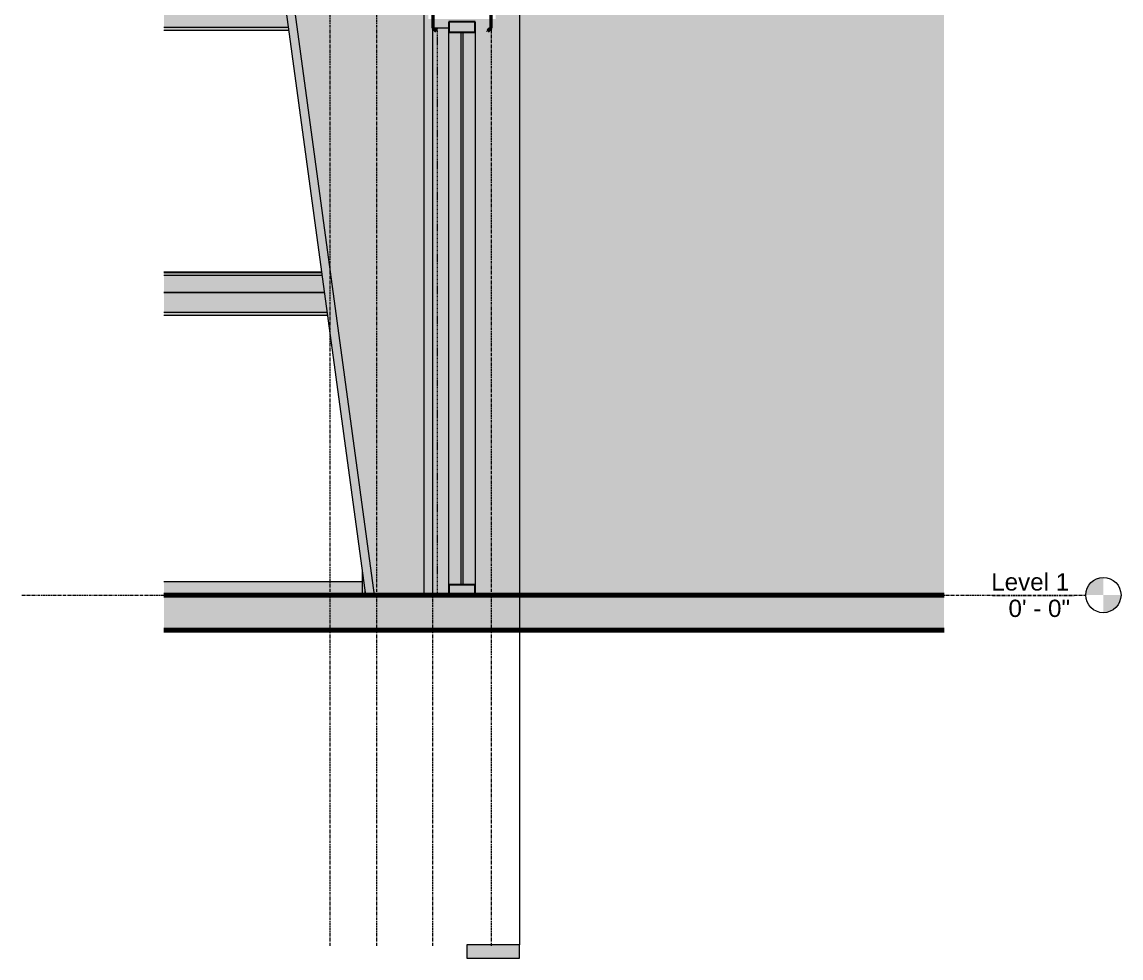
# Model space of a CAD drawing. Header units: inches. Extents: x 22688 to 23349, y -62 to 513.
# Drawn here: x 22959.4 to 23146.8, y -61.9 to 97.8 of the extents above; entities that cross this region are included whole.
import ezdxf

# ---------------------------------------------------------------- set-up
doc = ezdxf.new("R2010")
doc.units = ezdxf.units.IN
doc.header["$MEASUREMENT"] = 0
for name, pattern in [('Grid Line 1_2_', [0.875, 0.5, -0.125, 0.125, -0.125]), ('Grid Line 1_2__2_', [0.875, 0.5, -0.125, 0.125, -0.125]), ('Hidden 1_8_', [0.1875, 0.125, -0.0625])]:
    doc.linetypes.add(name, pattern=pattern)
for name, color, linetype, lineweight in [('A-FLOR', 192, 'Continuous', 18), ('A-FLOR-LEVL', 51, 'Continuous', 9), ('A-GLAZ-CURT', 52, 'Continuous', 9), ('A-GLAZ-CWMG', 51, 'Continuous', 9), ('G-ANNO-SYMB', 111, 'Continuous', 9), ('I-WALL', 2, 'Continuous', 18), ('L-SITE-WALL', 31, 'Continuous', 18), ('S-BEAM', 12, 'Continuous', 9), ('S-COLS', 52, 'Continuous', 9), ('S-GRID', 1, 'Continuous', 9)]:
    doc.layers.add(name, color=color, linetype=linetype, lineweight=lineweight)
doc.styles.add('Arial', font='arial.ttf', dxfattribs={"height": 2.950599})

# ---------------------------------------------------------------- blocks, each defined once
blk = doc.blocks.new('Level - Level Head - Circle-2773-Section 1 - Callout 1')
at = {"layer": 'A-FLOR-LEVL'}
h = blk.add_hatch(color=256, dxfattribs=at)
edge = h.paths.add_edge_path(flags=0)
edge.add_line((22473.91, 0), (22470.91, 0))
edge.add_arc((22473.91, 0), 3, 90, 180, ccw=False)
edge.add_line((22473.91, 3), (22473.91, 0))
h = blk.add_hatch(color=256, dxfattribs=at)
edge = h.paths.add_edge_path(flags=0)
edge.add_line((22473.91, -3), (22473.91, 0))
edge.add_line((22473.91, 0), (22476.91, 0))
edge.add_arc((22473.91, 0), 3, 270, 360, ccw=False)
at = {"layer": 'A-FLOR-LEVL', "color": 250}
blk.add_circle((22473.91, 0), 3, dxfattribs=at)
blk = doc.blocks.new('Locker Rooms and Restrooms_rvt-2-Section 1 - Callout 1')
at = {"color": 90, "lineweight": 5}
blk.add_blockref('Level - Level Head - Circle-2773-Section 1 - Callout 1', (0, 0), dxfattribs=at)
at = {"layer": 'A-FLOR-LEVL', "insert": (22468.07, 3.73), "char_height": 2.951, "width": 15.876, "attachment_point": 3, "line_spacing_factor": 0.938532, "style": 'Arial', "bg_fill": 3, "box_fill_scale": 1.25, "bg_fill_color": 0, "bg_fill_transparency": 0}
blk.add_mtext('Level 1', dxfattribs=at)
at = {"layer": 'A-FLOR-LEVL', "insert": (22468.22, -0.78), "char_height": 2.951, "width": 12.492, "attachment_point": 3, "line_spacing_factor": 0.938532, "style": 'Arial', "bg_fill": 3, "box_fill_scale": 1.25, "bg_fill_color": 0, "bg_fill_transparency": 0}
blk.add_mtext('0\' - 0"', dxfattribs=at)
at = {"layer": 'A-FLOR-LEVL', "linetype": 'Grid Line 1_2__2_'}
blk.add_line((22289.53, 0), (22470.91, 0), dxfattribs=at)
blk = doc.blocks.new('Struct_Xcel_Sports Complex_rvt-2-Section 1 - Callout 1')
at = {"layer": 'A-FLOR'}
blk.add_hatch(color=254, dxfattribs=at).paths.add_polyline_path([(22446.73, -6), (22446.73, 0), (22313.72, 0), (22313.72, -6), (22380.22, -6)], flags=0)
at = {"layer": 'A-FLOR', "color": 10, "lineweight": 70}
for p, q in [((22446.73, 0), (22313.72, 0)), ((22313.72, -6), (22446.73, -6))]:
    blk.add_line(p, q, dxfattribs=at)
blk = doc.blocks.new('Girt_C - 10_D-1260059-Section 1 - Callout 1')
at = {"layer": 'S-BEAM'}
h = blk.add_hatch(dxfattribs=at)
h.set_pattern_fill('FP_8', color=256, style=0, pattern_type=2)
h.set_pattern_definition([(45, (21892.158, 97.643), (-2.375879, 2.375879), []), (45, (21892.158, 101.243), (-2.375879, 2.375879), [])])
h.paths.add_polyline_path([(22360.13, 96.2), (22360.2, 96.28), (22359.66, 96.73), (22359.66, 100), (22359.69, 100.05), (22359.74, 100.07), (22369.37, 100.07), (22369.42, 100.05), (22369.44, 100), (22369.44, 96.73), (22368.91, 96.28), (22368.98, 96.2), (22369.55, 96.68), (22369.55, 99.99), (22369.5, 100.12), (22369.37, 100.18), (22359.74, 100.18), (22359.61, 100.12), (22359.55, 99.99), (22359.55, 96.68)], flags=0)
at = {"layer": 'S-BEAM', "lineweight": 50}
for p, q in [((22359.55, 99.99), (22359.55, 96.68)), ((22359.66, 96.73), (22359.66, 100)), ((22369.37, 100.18), (22359.74, 100.18)), ((22359.74, 100.07), (22369.37, 100.07)), ((22369.44, 100), (22369.44, 96.73)), ((22369.55, 96.68), (22369.55, 99.99)), ((22359.55, 96.68), (22360.13, 96.2)), ((22360.2, 96.28), (22359.66, 96.73)), ((22360.13, 96.2), (22360.2, 96.28)), ((22369.44, 96.73), (22368.91, 96.28)), ((22368.91, 96.28), (22368.98, 96.2)), ((22368.98, 96.2), (22369.55, 96.68))]:
    blk.add_line(p, q, dxfattribs=at)
for centre, radius, start, end in [((22359.74, 99.99), 0.188, 90, 180), ((22359.74, 99.99), 0.0782, 90, 176.9576), ((22369.37, 99.99), 0.188, 0, 90), ((22369.37, 99.99), 0.0782, 2.1227, 90)]:
    blk.add_arc(centre, radius, start, end, dxfattribs=at)
blk = doc.blocks.new('Rectangular Mullion - Profile_Polycarbonate_Lower-1149884-Section 1 - Callout 1')
at = {"layer": 'A-GLAZ-CWMG'}
blk.add_hatch(color=256, dxfattribs=at).paths.add_polyline_path([(22346.97, 0), (22347.55, 0), (22347.55, 2.24), (22313.72, 2.24), (22313.72, 0)], flags=0)
blk.add_line((22347.55, 2.24), (22313.72, 2.24), dxfattribs=at)
blk = doc.blocks.new('columns and girder2 - one-1334686-Section 1 - Callout 1')
at = {"layer": 'S-BEAM'}
h = blk.add_hatch(color=256, dxfattribs=at)
h.paths.add_polyline_path([(22356.63, 0), (22358.05, 0), (22358.05, 297.12), (22313.72, 297.12), (22313.72, 263.79), (22349.64, 0), (22350.85, 0)], flags=0)
h.paths.add_polyline_path([(22313.72, 298.12), (22358.05, 298.12), (22358.05, 324.33), (22354.04, 324.33), (22354.04, 324.68), (22355.41, 324.68), (22355.61, 324.72), (22355.78, 324.83), (22355.89, 325), (22355.93, 325.2), (22355.93, 335.65), (22355.89, 335.85), (22355.85, 335.91), (22313.72, 337.66), (22313.72, 301.61)], flags=0)
h.paths.add_polyline_path([(22358.05, 324.68), (22358.05, 335.82), (22356.24, 335.9), (22356.21, 335.85), (22356.17, 335.65), (22356.17, 325.2), (22356.22, 324.98), (22356.32, 324.83), (22356.49, 324.72), (22356.69, 324.68)], flags=0)
h = blk.add_hatch(color=256, dxfattribs=at)
h.paths.add_polyline_path([(22348.12, 0), (22349.64, 0), (22313.72, 263.79), (22313.72, 252.68), (22346.97, 8.47)], flags=0)
h.paths.add_polyline_path([(22358.05, 0), (22359.55, 0), (22359.55, 98.25), (22358.8, 98.25), (22358.8, 194.5), (22359.55, 194.5), (22359.54, 335.76), (22358.05, 335.82), (22358.05, 17.77)], flags=0)
for p, q in [((22358.05, 324.33), (22358.05, 0)), ((22349.64, 0), (22313.72, 263.79)), ((22313.72, 252.68), (22348.12, 0)), ((22359.55, 0), (22359.55, 96.68))]:
    blk.add_line(p, q, dxfattribs=at)
blk = doc.blocks.new('System Panel - Interior Glazing-1220293-Section 1 - Callout 1')
at = {"layer": 'A-GLAZ-CURT'}
blk.add_hatch(color=256, dxfattribs=at).paths.add_polyline_path([(22364.74, 1.75), (22364.74, 96), (22364.37, 96), (22364.37, 1.75)], flags=0)
at = {"layer": 'A-GLAZ-CURT', "lineweight": 18}
for p, q in [((22364.37, 96), (22364.37, 1.75)), ((22364.74, 96), (22364.37, 96)), ((22364.74, 1.75), (22364.74, 96)), ((22364.37, 1.75), (22364.74, 1.75))]:
    blk.add_line(p, q, dxfattribs=at)
blk = doc.blocks.new('Rectangular Mullion - Interior 1_75_ x 4_5_-1179490-Section 1 - Callout 1')
at = {"layer": 'A-GLAZ-CWMG'}
blk.add_hatch(color=256, dxfattribs=at).paths.add_polyline_path([(22362.3, 96), (22366.8, 96), (22366.8, 97.75), (22362.3, 97.75)], flags=0)
at = {"layer": 'A-GLAZ-CWMG', "lineweight": 30}
for p, q in [((22362.3, 97.75), (22362.3, 96)), ((22366.8, 97.75), (22362.3, 97.75)), ((22366.8, 96), (22366.8, 97.75)), ((22362.3, 96), (22366.8, 96))]:
    blk.add_line(p, q, dxfattribs=at)
blk = doc.blocks.new('Rectangular Mullion - Interior 1_75_ x 4_5_-1305206-Section 1 - Callout 1')
at = {"layer": 'A-GLAZ-CWMG'}
blk.add_hatch(color=256, dxfattribs=at).paths.add_polyline_path([(22362.3, 0), (22366.8, 0), (22366.8, 1.75), (22362.3, 1.75)], flags=0)
at = {"layer": 'A-GLAZ-CWMG', "lineweight": 30}
for p, q in [((22362.3, 1.75), (22362.3, 0)), ((22366.8, 1.75), (22362.3, 1.75)), ((22362.3, 0), (22366.8, 0)), ((22366.8, 0), (22366.8, 1.75))]:
    blk.add_line(p, q, dxfattribs=at)
blk = doc.blocks.new('Rectangular Mullion - Interior 1_75_ x 4_5_-1220290-Section 1 - Callout 1')
at = {"layer": 'A-GLAZ-CWMG'}
h = blk.add_hatch(color=256, dxfattribs=at)
h.paths.add_polyline_path([(22362.3, 1.75), (22364.37, 1.75), (22364.37, 96), (22362.3, 96), (22362.3, 17.77)], flags=0)
h.paths.add_polyline_path([(22364.74, 1.75), (22366.8, 1.75), (22366.8, 96), (22364.74, 96), (22364.74, 17.77)], flags=0)
for p, q in [((22362.3, 1.75), (22362.3, 96)), ((22366.8, 96), (22366.8, 1.75))]:
    blk.add_line(p, q, dxfattribs=at)
blk = doc.blocks.new('C-Channel-Column - C10X25-1255484-Section 1 - Callout 1')
at = {"layer": 'S-COLS', "linetype": 'Hidden 1_8_'}
blk.add_line((22360.36, 0), (22360.36, 96.68), dxfattribs=at)
blk = doc.blocks.new('Girt_Z - 10_D-1239982-Section 1 - Callout 1')
at = {"layer": 'S-BEAM'}
for points in [[(22313.72, 103.59), (22334.02, 103.59), (22334.01, 103.68), (22313.72, 103.68)], [(22313.72, 103.14), (22334.08, 103.14), (22334.02, 103.59), (22313.72, 103.59)], [(22313.72, 100.25), (22334.47, 100.25), (22334.08, 103.14), (22313.72, 103.14)], [(22313.72, 100.18), (22334.48, 100.18), (22334.47, 100.25), (22313.72, 100.25), (22313.72, 100.18)], [(22313.72, 96.8), (22334.94, 96.8), (22334.48, 100.18), (22313.72, 100.18)], [(22313.72, 96.32), (22335.01, 96.32), (22334.94, 96.8), (22313.72, 96.8)]]:
    blk.add_hatch(color=256, dxfattribs=at).paths.add_polyline_path(points, flags=0)
for p, q in [((22334.01, 103.68), (22313.72, 103.68)), ((22334.02, 103.59), (22313.72, 103.59)), ((22334.08, 103.14), (22313.72, 103.14)), ((22334.47, 100.25), (22313.72, 100.25)), ((22334.48, 100.18), (22313.72, 100.18)), ((22334.94, 96.8), (22313.72, 96.8)), ((22335.01, 96.32), (22313.72, 96.32))]:
    blk.add_line(p, q, dxfattribs=at)
blk = doc.blocks.new('Girt_Z - 10_D-1236892-Section 1 - Callout 1')
at = {"layer": 'S-BEAM'}
for points in [[(22340.64, 54.97), (22340.63, 55.05), (22313.72, 55.05), (22313.72, 54.97)], [(22340.7, 54.52), (22340.64, 54.97), (22313.72, 54.97), (22313.72, 54.52)], [(22313.72, 51.63), (22341.09, 51.63), (22340.7, 54.52), (22313.72, 54.52)], [(22313.72, 51.55), (22341.1, 51.56), (22341.09, 51.63), (22313.72, 51.63), (22313.72, 51.56)], [(22341.56, 48.18), (22341.1, 51.55), (22313.72, 51.55), (22313.72, 48.18)], [(22341.63, 47.7), (22341.56, 48.18), (22313.72, 48.18), (22313.72, 47.7)]]:
    blk.add_hatch(color=256, dxfattribs=at).paths.add_polyline_path(points, flags=0)
for p, q in [((22340.63, 55.05), (22313.72, 55.05)), ((22340.64, 54.97), (22313.72, 54.97)), ((22340.7, 54.52), (22313.72, 54.52)), ((22341.09, 51.63), (22313.72, 51.63)), ((22341.1, 51.55), (22313.72, 51.55)), ((22341.56, 48.18), (22313.72, 48.18)), ((22341.63, 47.7), (22313.72, 47.7))]:
    blk.add_line(p, q, dxfattribs=at)
blk = doc.blocks.new('Level - Level Head - Circle-15001-Section 1 - Callout 1')
at = {"layer": 'A-FLOR-LEVL'}
h = blk.add_hatch(color=256, dxfattribs=at)
edge = h.paths.add_edge_path(flags=0)
edge.add_line((22473.91, 0), (22470.91, 0))
edge.add_arc((22473.91, 0), 3, 90, 180, ccw=False)
edge.add_line((22473.91, 3), (22473.91, 0))
h = blk.add_hatch(color=256, dxfattribs=at)
edge = h.paths.add_edge_path(flags=0)
edge.add_line((22473.91, -3), (22473.91, 0))
edge.add_line((22473.91, 0), (22476.91, 0))
edge.add_arc((22473.91, 0), 3, 270, 360, ccw=False)
blk.add_circle((22473.91, 0), 3, dxfattribs=at)
blk = doc.blocks.new('Section - 3_32_ x 3_8_-18514-Section 1 - Callout 1')
at = {"layer": 'G-ANNO-SYMB'}
blk.add_hatch(color=256, dxfattribs=at).paths.add_polyline_path([(22365.36, -59.65), (22374.36, -59.65), (22374.36, -61.9), (22365.36, -61.9)], flags=0)
for p, q in [((22365.36, -59.65), (22365.36, -61.9)), ((22374.36, -59.65), (22365.36, -59.65)), ((22374.36, -61.9), (22374.36, -59.65)), ((22365.36, -61.9), (22374.36, -61.9))]:
    blk.add_line(p, q, dxfattribs=at)

msp = doc.modelspace()

# ---------------------------------------------------------------- hatches: boundary and pattern name
at = {"layer": 'I-WALL', "lineweight": 5}
h = msp.add_hatch(color=256, dxfattribs=at)
h.paths.add_polyline_path([(23036.66106, 0), (23116.58654, 0), (23116.58654, 146.01092), (23040.16106, 149.19532), (23040.16106, 98.25), (23039.41106, 98.25), (23039.41106, 96.67969), (23038.83653, 96.1976), (23038.76623, 96.28138), (23039.30169, 96.73069), (23039.30169, 98.25), (23036.66106, 98.25), (23036.66106, 1.75)], flags=0)
h.paths.add_polyline_path([(23116.58654, 147.3721), (23116.58654, 158.76678), (23040.16106, 161.95117), (23040.16106, 150.5565), (23083.33354, 148.75764)], flags=0)
h.paths.add_polyline_path([(23036.66106, 194.5), (23040.16106, 194.5), (23040.16106, 217), (23036.66106, 217), (23036.66106, 204.76719)], flags=0)
at = {"layer": 'L-SITE-WALL', "lineweight": 5}
msp.add_hatch(color=256, dxfattribs=at).paths.add_polyline_path([(23030.05699, 96.67969), (23032.16106, 96.67969), (23032.16106, 97.75), (23036.66106, 97.75), (23036.66106, 98.25), (23029.52044, 98.25), (23029.52044, 96.73069), (23029.58122, 96.67969), (23029.98669, 96.67969)], flags=0)
at = {"layer": 'S-COLS', "lineweight": 5}
for points in [[(23029.41106, 0), (23032.16106, 0), (23032.16106, 96.67969), (23029.58122, 96.67969), (23030.05699, 96.28047), (23029.98669, 96.19668), (23029.41106, 96.67969), (23029.41106, 1.75)], [(23017.84466, 0), (23017.84466, 1.00291), (23017.41106, 4.18715), (23017.41106, 0)], [(23017.93729, 0), (23017.98122, 0), (23017.84466, 1.00291), (23017.84466, 0), (23017.89183, 0)]]:
    msp.add_hatch(color=256, dxfattribs=at).paths.add_polyline_path(points, flags=0)

# ---------------------------------------------------------------- linework, layer by layer
at = {"layer": 'G-ANNO-SYMB'}
msp.add_line((23044.21522, 415.75534), (23044.21522, -59.64852), dxfattribs=at)
at = {"layer": 'S-COLS'}
for p, q in [((23032.16106, 96.67969), (23029.58122, 96.67969)), ((23017.41106, 4.18715), (23017.41106, 0)), ((23017.84466, 1.00291), (23017.84466, 0))]:
    msp.add_line(p, q, dxfattribs=at)
at = {"layer": 'S-GRID', "linetype": 'Grid Line 1_2_'}
for p, q in [((23011.91106, -59.83602), (23011.91106, 415.94284)), ((23019.91106, -59.83602), (23019.91106, 415.94284)), ((23029.41106, -59.83602), (23029.41106, 415.94284)), ((23029.41106, -59.83602), (23029.41106, 415.94284)), ((23039.41106, -59.83602), (23039.41106, 415.94284))]:
    msp.add_line(p, q, dxfattribs=at)

# ---------------------------------------------------------------- block references
at = {"layer": 'A-FLOR-LEVL'}
msp.add_blockref('Level - Level Head - Circle-15001-Section 1 - Callout 1', (669.85825, 0), dxfattribs=at)
at = {"layer": 'A-GLAZ-CURT'}
msp.add_blockref('System Panel - Interior Glazing-1220293-Section 1 - Callout 1', (669.85825, 0), dxfattribs=at)
at = {"layer": 'A-GLAZ-CWMG'}
for name in ['Rectangular Mullion - Interior 1_75_ x 4_5_-1179490-Section 1 - Callout 1', 'Rectangular Mullion - Interior 1_75_ x 4_5_-1220290-Section 1 - Callout 1', 'Rectangular Mullion - Profile_Polycarbonate_Lower-1149884-Section 1 - Callout 1', 'Rectangular Mullion - Interior 1_75_ x 4_5_-1305206-Section 1 - Callout 1']:
    msp.add_blockref(name, (669.85825, 0), dxfattribs=at)
at = {"layer": 'G-ANNO-SYMB'}
msp.add_blockref('Section - 3_32_ x 3_8_-18514-Section 1 - Callout 1', (669.85825, 0), dxfattribs=at)
at = {"layer": 'S-BEAM'}
for name in ['columns and girder2 - one-1334686-Section 1 - Callout 1', 'Girt_Z - 10_D-1239982-Section 1 - Callout 1', 'Girt_C - 10_D-1260059-Section 1 - Callout 1', 'Girt_Z - 10_D-1236892-Section 1 - Callout 1']:
    msp.add_blockref(name, (669.85825, 0), dxfattribs=at)
at = {"layer": 'S-COLS', "linetype": 'Hidden 1_8_'}
msp.add_blockref('C-Channel-Column - C10X25-1255484-Section 1 - Callout 1', (669.85825, 0), dxfattribs=at)

# ---------------------------------------------------------------- texts
at = {"layer": 'A-FLOR-LEVL', "insert": (23137.92982, 3.72966), "char_height": 2.950599, "width": 15.876, "attachment_point": 3, "line_spacing_factor": 0.938532, "style": 'Arial', "bg_fill": 3, "box_fill_scale": 1.25, "bg_fill_color": 0, "bg_fill_transparency": 0}
msp.add_mtext('Level 1', dxfattribs=at)

# ---------------------------------------------------------------- next in the draw order: texts
at = {"layer": 'A-FLOR-LEVL', "insert": (23138.07682, -0.77816), "char_height": 2.950599, "width": 12.492, "attachment_point": 3, "line_spacing_factor": 0.938532, "style": 'Arial', "bg_fill": 3, "box_fill_scale": 1.25, "bg_fill_color": 0, "bg_fill_transparency": 0}
msp.add_mtext('0\' - 0"', dxfattribs=at)

# ---------------------------------------------------------------- next in the draw order: linework, layer by layer
at = {"layer": 'A-FLOR-LEVL', "linetype": 'Grid Line 1_2_'}
msp.add_line((22959.38752, 0), (23140.76737, 0), dxfattribs=at)

# ---------------------------------------------------------------- next in the draw order: block references
at = {"color": 90, "lineweight": 5}
msp.add_blockref('Locker Rooms and Restrooms_rvt-2-Section 1 - Callout 1', (669.85825, 0), dxfattribs=at)

# ---------------------------------------------------------------- next in the draw order: block references
msp.add_blockref('Struct_Xcel_Sports Complex_rvt-2-Section 1 - Callout 1', (669.85825, 0), dxfattribs=at)

doc.saveas('drawing.dxf')
